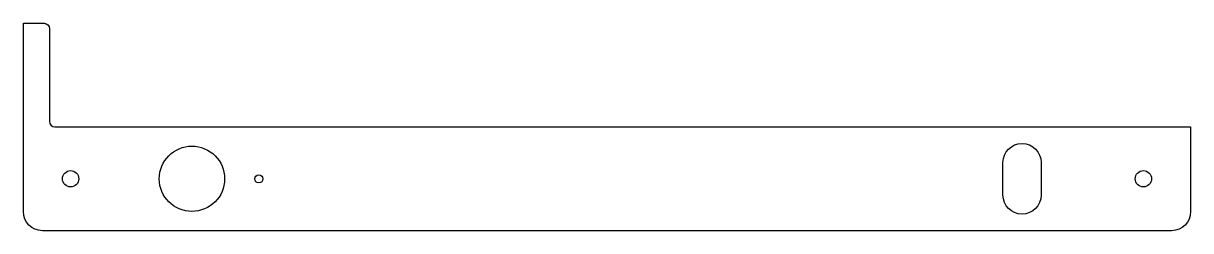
# Model space of a CAD drawing. Header units: millimetres. Extents: x -99 to 115, y -11 to 27.
import ezdxf

# ---------------------------------------------------------------- set-up
doc = ezdxf.new("R2010")
doc.units = ezdxf.units.MM
doc.header["$MEASUREMENT"] = 0
doc.layers.get('0').update_dxf_attribs({"lineweight": 0})

msp = doc.modelspace()

# ---------------------------------------------------------------- linework, layer by layer
at = {"color": 7, "lineweight": 25}
for centre, radius in [((-68.09, -1.23), 6), ((-90.37, -1.23), 1.5), ((106.6, -1.23), 1.5), ((-55.81, -1.25), 0.75)]:
    msp.add_circle(centre, radius, dxfattribs=at)
for points, knots in [([(-94.25, 26.35), (-94.25, 26.91), (-94.7, 27.35), (-95.25, 27.35), (-95.25, 27.35), (-99.04, 27.35), (-99.04, 27.35), (-99.04, 27.35), (-99.04, -7.27), (-99.04, -7.27), (-99.04, -9.21), (-97.48, -10.77), (-95.54, -10.77), (-95.54, -10.77), (111.77, -10.77), (111.77, -10.77), (113.7, -10.77), (115.27, -9.21), (115.27, -7.27), (115.27, -7.27), (115.27, 8.3), (115.27, 8.3), (115.27, 8.3), (-93.25, 8.3), (-93.25, 8.3), (-93.81, 8.3), (-94.25, 8.75), (-94.25, 9.3), (-94.25, 9.3), (-94.25, 26.35), (-94.25, 26.35)], [0, 0, 0, 0, 1, 1, 1, 2, 2, 2, 3, 3, 3, 4, 4, 4, 5, 5, 5, 6, 6, 6, 7, 7, 7, 8, 8, 8, 9, 9, 9, 10, 10, 10, 10]), ([(87.81, 1.77), (87.81, 3.7), (86.25, 5.27), (84.31, 5.27), (82.38, 5.27), (80.81, 3.7), (80.81, 1.77), (80.81, 1.77), (80.81, -4.23), (80.81, -4.23), (80.81, -6.17), (82.38, -7.73), (84.31, -7.73), (86.25, -7.73), (87.81, -6.17), (87.81, -4.23), (87.81, -4.23), (87.81, 1.77), (87.81, 1.77)], [0, 0, 0, 0, 1, 1, 1, 2, 2, 2, 3, 3, 3, 4, 4, 4, 5, 5, 5, 6, 6, 6, 6])]:
    msp.add_open_spline(points, degree=3, knots=knots, dxfattribs=at)

doc.saveas('drawing.dxf')
